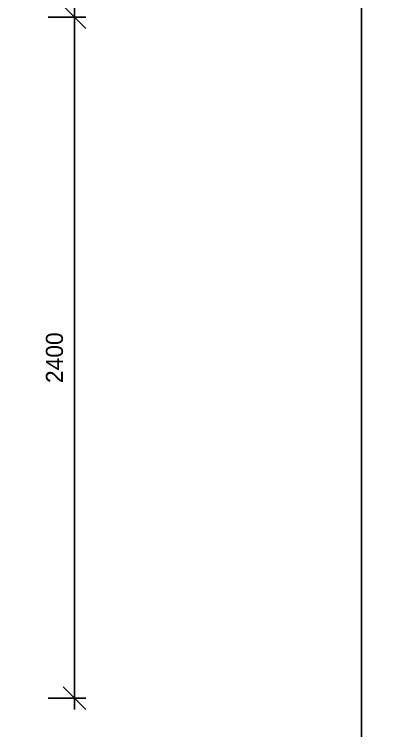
# Model space of a CAD drawing. Header units: millimetres. Extents: x 24776 to 57176, y -19492 to 15017.
# Drawn here: x 30033 to 31387, y 1257 to 3782 of the extents above; entities that cross this region are included whole.
import ezdxf

# ---------------------------------------------------------------- set-up
doc = ezdxf.new("R2010")
doc.units = ezdxf.units.MM
doc.header["$PDMODE"] = 3
doc.styles.add('RomanS', font='')
doc.styles.get('RomanS').set_extended_font_data('YouYuan')
doc.dimstyles.new('SC40', dxfattribs={"dimtxt": 60, "dimasz": 80, "dimexe": 40, "dimexo": 40, "dimgap": 40, "dimtad": 1, "dimdec": 0, "dimzin": 0, "dimdsep": 46, "dimtxsty": 'RomanS', "dimblk": 'OBLIQUE', "dimcen": 0, "dimdle": 40, "dimclrd": 9, "dimclre": 9, "dimclrt": 4, "dimadec": 0, "dimazin": 0, "dimtfac": 1, "dimtdec": 0, "dimtix": 1, "dimtmove": 2, "dimatfit": 1, "dimldrblk": 'DOT', "dimfxl": 1, "dimtolj": 1, "dimtzin": 0, "dimlwd": -1, "dimlwe": -1, "dimarcsym": 0})

# ---------------------------------------------------------------- blocks, each defined once
blk = doc.blocks.new('_Oblique')
at = {"color": 0, "linetype": 'ByBlock', "lineweight": -2}
blk.add_line((-0.5, -0.5), (0.5, 0.5), dxfattribs=at)
blk = doc.blocks.new('*D193')
at = {"color": 9, "transparency": 16777216}
for p, q in [((30245, 1332), (30245, 3812)), ((30152.5, 3772), (30285, 3772)), ((30152.5, 1372), (30285, 1372))]:
    blk.add_line(p, q, dxfattribs=at)
at = {"layer": 'Defpoints', "color": 0, "transparency": 16777216}
for p in [(30112.5, 3772), (30245, 3772), (30112.5, 1372)]:
    blk.add_point(p, dxfattribs=at)
at = {"color": 9, "transparency": 16777216, "xscale": 80, "yscale": 80, "zscale": 80}
for p, rotation in [((30245, 3772), 90), ((30245, 1372), 270)]:
    blk.add_blockref('_Oblique', p, dxfattribs=dict(at, rotation=rotation))
at = {"color": 4, "transparency": 16777216, "insert": (30175, 2572), "char_height": 60, "attachment_point": 5, "rotation": 90, "style": 'RomanS'}
blk.add_mtext('\\A1;2400', dxfattribs=at)
blk = doc.blocks.new('_Dot')
at = {"color": 0, "linetype": 'ByBlock', "lineweight": -2}
blk.add_line((-0.5, 0), (-1, 0), dxfattribs=at)
at = {"color": 0, "linetype": 'ByBlock', "const_width": 0.5}
blk.add_lwpolyline([(-0.25, 0, 1), (0.25, 0, 1)], format="xyb", close=True, dxfattribs=at)

msp = doc.modelspace()

# ---------------------------------------------------------------- linework, layer by layer
at = {"color": 250}
for points in [[(24776.3, 4589.1), (31256.3, 4589.1), (31256.3, -3438.1), (24776.3, -3438.1)], [(31256.3, 4589.1), (37736.3, 4589.1), (37736.3, -3438.1), (31256.3, -3438.1)]]:
    msp.add_lwpolyline(points, close=True, dxfattribs=at)

# ---------------------------------------------------------------- dimensions: what is measured, and where the dimension line sits
at = {"color": 255}
dim = msp.add_linear_dim(base=(30245, 3772), p1=(30112.5, 1372), p2=(30112.5, 3772), angle=90, dimstyle='SC40', dxfattribs=at)
dim.commit()
dim.dimension.update_dxf_attribs({"geometry": '*D193', "text_midpoint": (30175, 2572)})

doc.saveas('drawing.dxf')
